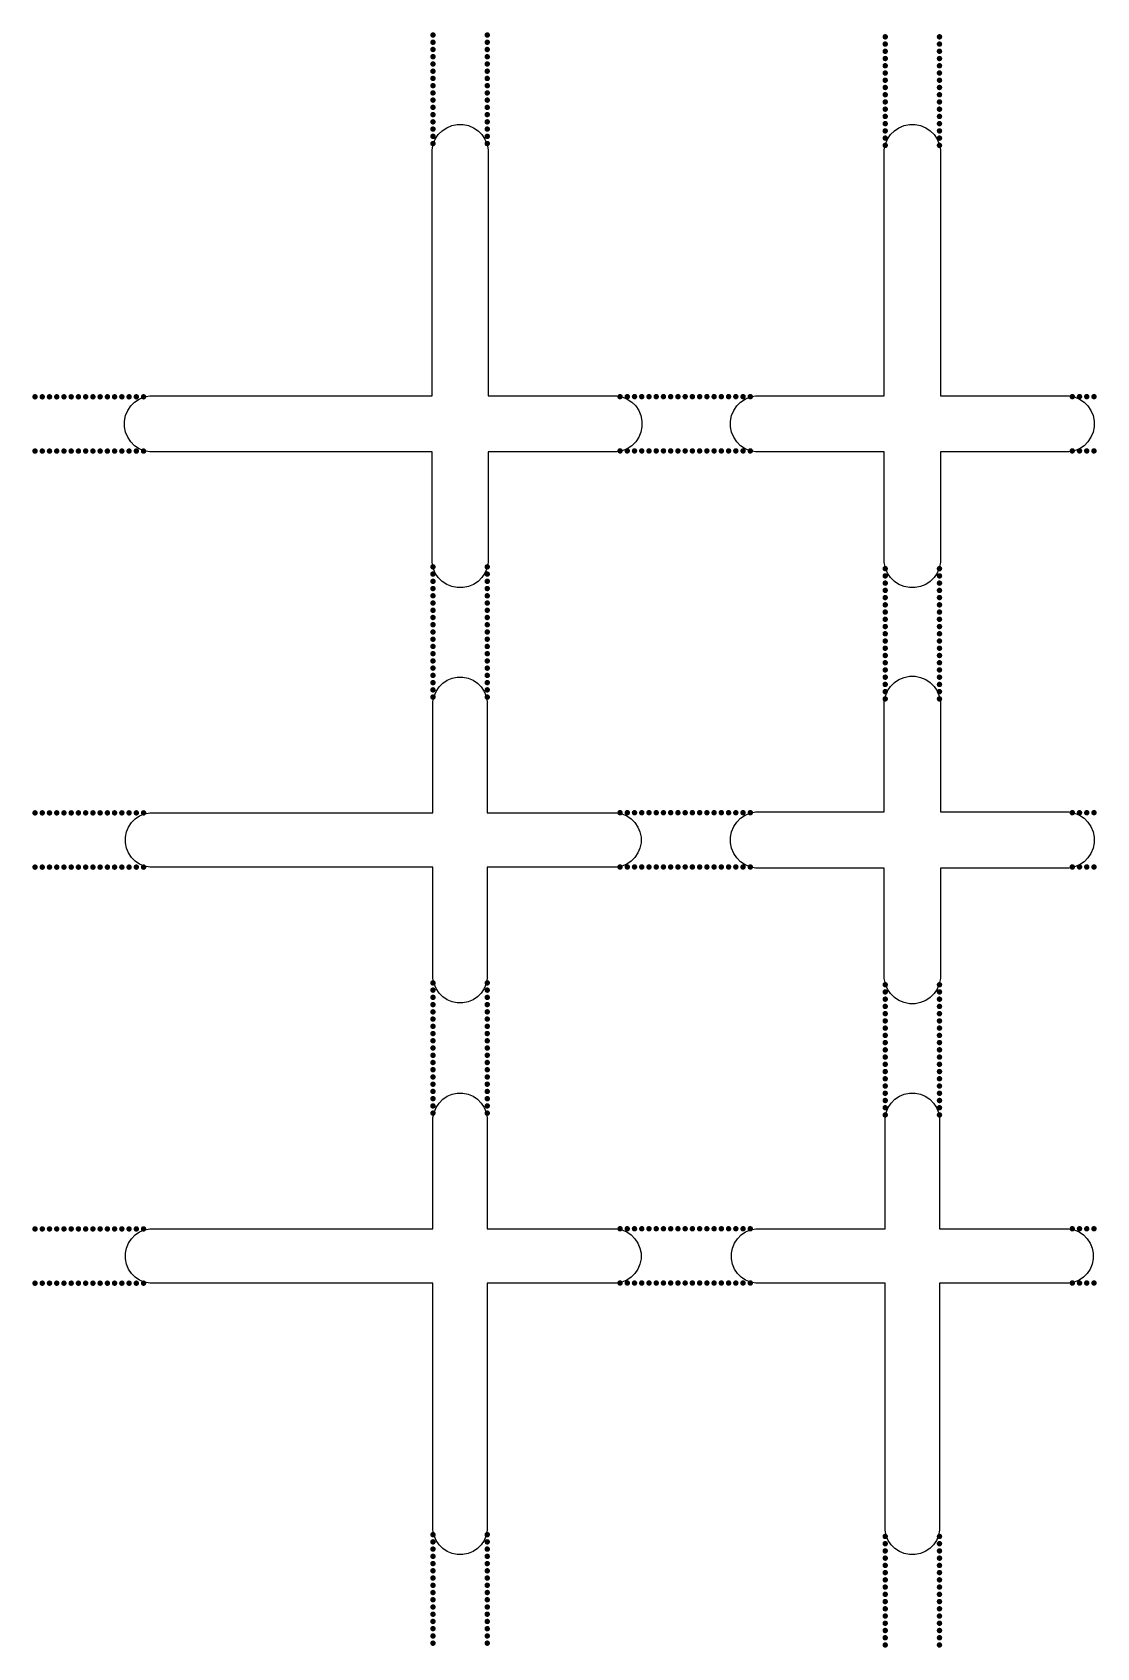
# Model space of a CAD drawing. Header units: millimetres. Extents: x 25.3 to 122.5, y 25.3 to 114.5.
# Drawn here: x 25.3 to 84.1, y 25.3 to 114.5 of the extents above; entities that cross this region are included whole.
import ezdxf

# ---------------------------------------------------------------- set-up
doc = ezdxf.new("R2010")
doc.units = ezdxf.units.MM
doc.layers.add('MultiLayer', color=9, linetype='Continuous')
doc.layers.add('PadHoleLayer', color=156, linetype='Continuous')

msp = doc.modelspace()

# ---------------------------------------------------------------- linework, layer by layer
at = {"layer": 'MultiLayer'}
for p, q in [((47.694, 108.892), (47.908, 109.106)), ((47.908, 109.106), (48.16, 109.275)), ((48.16, 109.275), (48.441, 109.391)), ((48.441, 109.391), (48.738, 109.45)), ((48.738, 109.45), (48.89, 109.45)), ((48.89, 109.45), (48.89, 109.45)), ((48.89, 109.45), (48.91, 109.45)), ((48.91, 109.45), (49.062, 109.45)), ((49.062, 109.45), (49.359, 109.391)), ((49.359, 109.391), (49.64, 109.275)), ((49.64, 109.275), (49.892, 109.106)), ((49.892, 109.106), (50.106, 108.892)), ((72.694, 108.892), (72.908, 109.106)), ((72.908, 109.106), (73.16, 109.275)), ((73.16, 109.275), (73.441, 109.391)), ((73.441, 109.391), (73.738, 109.45)), ((73.738, 109.45), (73.89, 109.45)), ((73.89, 109.45), (73.89, 109.45)), ((73.89, 109.45), (73.91, 109.45)), ((73.91, 109.45), (74.062, 109.45)), ((74.062, 109.45), (74.359, 109.391)), ((74.359, 109.391), (74.64, 109.275)), ((74.64, 109.275), (74.892, 109.106)), ((74.892, 109.106), (75.106, 108.892)), ((47.35, 108.062), (47.409, 108.359)), ((47.35, 107.91), (47.35, 108.062)), ((47.409, 108.359), (47.525, 108.64)), ((47.525, 108.64), (47.694, 108.892)), ((50.106, 108.892), (50.275, 108.64)), ((50.275, 108.64), (50.391, 108.359)), ((50.391, 108.359), (50.45, 108.062)), ((50.45, 108.062), (50.45, 107.91)), ((72.35, 108.062), (72.409, 108.359)), ((72.35, 107.91), (72.35, 108.062)), ((72.409, 108.359), (72.525, 108.64)), ((72.525, 108.64), (72.694, 108.892)), ((75.106, 108.892), (75.275, 108.64)), ((75.275, 108.64), (75.391, 108.359)), ((75.391, 108.359), (75.45, 108.062)), ((75.45, 108.062), (75.45, 107.91)), ((47.35, 94.45), (47.35, 107.91)), ((50.45, 107.91), (50.45, 107.91)), ((50.45, 107.91), (50.45, 94.45)), ((72.35, 94.45), (72.35, 107.91)), ((75.45, 107.91), (75.45, 107.91)), ((75.45, 107.91), (75.45, 94.45)), ((30.525, 93.64), (30.694, 93.892)), ((30.694, 93.892), (30.908, 94.106)), ((30.908, 94.106), (31.16, 94.275)), ((31.16, 94.275), (31.441, 94.391)), ((31.441, 94.391), (31.738, 94.45)), ((31.738, 94.45), (31.89, 94.45)), ((31.89, 94.45), (31.89, 94.45)), ((31.89, 94.45), (47.35, 94.45)), ((50.45, 94.45), (57.41, 94.45)), ((57.41, 94.45), (57.562, 94.45)), ((57.562, 94.45), (57.859, 94.391)), ((57.859, 94.391), (58.14, 94.275)), ((58.14, 94.275), (58.392, 94.106)), ((58.392, 94.106), (58.606, 93.892)), ((58.606, 93.892), (58.775, 93.64)), ((64.025, 93.64), (64.194, 93.892)), ((64.194, 93.892), (64.408, 94.106)), ((64.408, 94.106), (64.66, 94.275)), ((64.66, 94.275), (64.941, 94.391)), ((64.941, 94.391), (65.238, 94.45)), ((65.238, 94.45), (65.39, 94.45)), ((65.39, 94.45), (65.39, 94.45)), ((65.39, 94.45), (72.35, 94.45)), ((75.45, 94.45), (82.41, 94.45)), ((82.41, 94.45), (82.562, 94.45)), ((82.562, 94.45), (82.859, 94.391)), ((82.859, 94.391), (83.14, 94.275)), ((83.14, 94.275), (83.392, 94.106)), ((83.392, 94.106), (83.606, 93.892)), ((83.606, 93.892), (83.775, 93.64)), ((30.35, 93.062), (30.409, 93.359)), ((30.35, 92.91), (30.35, 93.062)), ((30.35, 92.89), (30.35, 92.91)), ((30.35, 92.738), (30.35, 92.89)), ((30.35, 92.89), (30.35, 92.89)), ((30.409, 93.359), (30.525, 93.64)), ((58.775, 93.64), (58.891, 93.359)), ((58.891, 93.359), (58.95, 93.062)), ((58.95, 93.062), (58.95, 92.91)), ((58.95, 92.91), (58.95, 92.91)), ((58.95, 92.91), (58.95, 92.89)), ((58.95, 92.89), (58.95, 92.738)), ((63.85, 93.062), (63.909, 93.359)), ((63.85, 92.91), (63.85, 93.062)), ((63.85, 92.89), (63.85, 92.91)), ((63.85, 92.738), (63.85, 92.89)), ((63.85, 92.89), (63.85, 92.89)), ((63.909, 93.359), (64.025, 93.64)), ((83.775, 93.64), (83.891, 93.359)), ((83.891, 93.359), (83.95, 93.062)), ((83.95, 93.062), (83.95, 92.91)), ((83.95, 92.91), (83.95, 92.91)), ((83.95, 92.91), (83.95, 92.89)), ((83.95, 92.89), (83.95, 92.738)), ((30.409, 92.441), (30.35, 92.738)), ((30.525, 92.16), (30.409, 92.441)), ((30.694, 91.908), (30.525, 92.16)), ((58.775, 92.16), (58.606, 91.908)), ((58.891, 92.441), (58.775, 92.16)), ((58.95, 92.738), (58.891, 92.441)), ((63.909, 92.441), (63.85, 92.738)), ((64.025, 92.16), (63.909, 92.441)), ((64.194, 91.908), (64.025, 92.16)), ((83.775, 92.16), (83.606, 91.908)), ((83.891, 92.441), (83.775, 92.16)), ((83.95, 92.738), (83.891, 92.441)), ((30.908, 91.694), (30.694, 91.908)), ((31.16, 91.525), (30.908, 91.694)), ((31.441, 91.409), (31.16, 91.525)), ((31.738, 91.35), (31.441, 91.409)), ((31.89, 91.35), (31.738, 91.35)), ((47.35, 91.35), (31.89, 91.35)), ((47.35, 85.39), (47.35, 91.35)), ((57.41, 91.35), (50.45, 91.35)), ((50.45, 91.35), (50.45, 85.39)), ((57.562, 91.35), (57.41, 91.35)), ((57.41, 91.35), (57.41, 91.35)), ((57.859, 91.409), (57.562, 91.35)), ((58.14, 91.525), (57.859, 91.409)), ((58.392, 91.694), (58.14, 91.525)), ((58.606, 91.908), (58.392, 91.694)), ((64.408, 91.694), (64.194, 91.908)), ((64.66, 91.525), (64.408, 91.694)), ((64.941, 91.409), (64.66, 91.525)), ((65.238, 91.35), (64.941, 91.409)), ((65.39, 91.35), (65.238, 91.35)), ((72.35, 91.35), (65.39, 91.35)), ((72.35, 85.39), (72.35, 91.35)), ((82.41, 91.35), (75.45, 91.35)), ((75.45, 91.35), (75.45, 85.39)), ((82.562, 91.35), (82.41, 91.35)), ((82.41, 91.35), (82.41, 91.35)), ((82.859, 91.409), (82.562, 91.35)), ((83.14, 91.525), (82.859, 91.409)), ((83.392, 91.694), (83.14, 91.525)), ((83.606, 91.908), (83.392, 91.694)), ((47.35, 85.39), (47.35, 85.39)), ((47.35, 85.238), (47.35, 85.39)), ((47.409, 84.941), (47.35, 85.238)), ((47.525, 84.66), (47.409, 84.941)), ((50.391, 84.941), (50.275, 84.66)), ((50.45, 85.238), (50.391, 84.941)), ((50.45, 85.39), (50.45, 85.238)), ((72.35, 85.39), (72.35, 85.39)), ((72.35, 85.238), (72.35, 85.39)), ((72.409, 84.941), (72.35, 85.238)), ((72.525, 84.66), (72.409, 84.941)), ((75.391, 84.941), (75.275, 84.66)), ((75.45, 85.238), (75.391, 84.941)), ((75.45, 85.39), (75.45, 85.238)), ((47.694, 84.408), (47.525, 84.66)), ((47.908, 84.194), (47.694, 84.408)), ((48.16, 84.025), (47.908, 84.194)), ((48.441, 83.909), (48.16, 84.025)), ((49.64, 84.025), (49.359, 83.909)), ((49.892, 84.194), (49.64, 84.025)), ((50.106, 84.408), (49.892, 84.194)), ((50.275, 84.66), (50.106, 84.408)), ((72.694, 84.408), (72.525, 84.66)), ((72.908, 84.194), (72.694, 84.408)), ((73.16, 84.025), (72.908, 84.194)), ((73.441, 83.909), (73.16, 84.025)), ((74.64, 84.025), (74.359, 83.909)), ((74.892, 84.194), (74.64, 84.025)), ((75.106, 84.408), (74.892, 84.194)), ((75.275, 84.66), (75.106, 84.408)), ((48.738, 83.85), (48.441, 83.909)), ((48.89, 83.85), (48.738, 83.85)), ((48.91, 83.85), (48.89, 83.85)), ((49.062, 83.85), (48.91, 83.85)), ((48.91, 83.85), (48.91, 83.85)), ((49.359, 83.909), (49.062, 83.85)), ((73.738, 83.85), (73.441, 83.909)), ((73.89, 83.85), (73.738, 83.85)), ((73.91, 83.85), (73.89, 83.85)), ((74.062, 83.85), (73.91, 83.85)), ((73.91, 83.85), (73.91, 83.85)), ((74.359, 83.909), (74.062, 83.85)), ((47.94, 78.567), (48.184, 78.73)), ((48.184, 78.73), (48.455, 78.843)), ((48.455, 78.843), (48.743, 78.9)), ((48.743, 78.9), (48.89, 78.9)), ((48.89, 78.9), (48.89, 78.9)), ((48.89, 78.9), (48.91, 78.9)), ((48.91, 78.9), (49.057, 78.9)), ((49.057, 78.9), (49.345, 78.843)), ((49.345, 78.843), (49.616, 78.73)), ((49.616, 78.73), (49.86, 78.567)), ((72.694, 78.392), (72.908, 78.606)), ((72.908, 78.606), (73.16, 78.775)), ((73.16, 78.775), (73.441, 78.891)), ((73.441, 78.891), (73.738, 78.95)), ((73.738, 78.95), (73.89, 78.95)), ((73.89, 78.95), (73.89, 78.95)), ((73.89, 78.95), (73.91, 78.95)), ((73.91, 78.95), (74.062, 78.95)), ((74.062, 78.95), (74.359, 78.891)), ((74.359, 78.891), (74.64, 78.775)), ((74.64, 78.775), (74.892, 78.606)), ((74.892, 78.606), (75.106, 78.392)), ((47.4, 77.557), (47.457, 77.845)), ((47.457, 77.845), (47.57, 78.116)), ((47.57, 78.116), (47.733, 78.36)), ((47.733, 78.36), (47.94, 78.567)), ((49.86, 78.567), (50.067, 78.36)), ((50.067, 78.36), (50.23, 78.116)), ((50.23, 78.116), (50.343, 77.845)), ((50.343, 77.845), (50.4, 77.557)), ((72.35, 77.562), (72.409, 77.859)), ((72.409, 77.859), (72.525, 78.14)), ((72.525, 78.14), (72.694, 78.392)), ((75.106, 78.392), (75.275, 78.14)), ((75.275, 78.14), (75.391, 77.859)), ((75.391, 77.859), (75.45, 77.562)), ((47.4, 77.41), (47.4, 77.557)), ((47.4, 71.4), (47.4, 77.41)), ((50.4, 77.557), (50.4, 77.41)), ((50.4, 77.41), (50.4, 77.41)), ((50.4, 77.41), (50.4, 71.4)), ((72.35, 77.41), (72.35, 77.562)), ((72.35, 71.45), (72.35, 77.41)), ((75.45, 77.562), (75.45, 77.41)), ((75.45, 77.41), (75.45, 77.41)), ((75.45, 77.41), (75.45, 71.45)), ((64.941, 71.391), (65.238, 71.45)), ((65.238, 71.45), (65.39, 71.45)), ((65.39, 71.45), (65.39, 71.45)), ((65.39, 71.45), (72.35, 71.45)), ((75.45, 71.45), (82.41, 71.45)), ((82.41, 71.45), (82.562, 71.45)), ((82.562, 71.45), (82.859, 71.391)), ((30.457, 70.345), (30.57, 70.616)), ((30.57, 70.616), (30.733, 70.86)), ((30.733, 70.86), (30.94, 71.067)), ((30.94, 71.067), (31.184, 71.23)), ((31.184, 71.23), (31.455, 71.343)), ((31.455, 71.343), (31.743, 71.4)), ((31.743, 71.4), (31.89, 71.4)), ((31.89, 71.4), (31.89, 71.4)), ((31.89, 71.4), (47.4, 71.4)), ((50.4, 71.4), (57.41, 71.4)), ((57.41, 71.4), (57.557, 71.4)), ((57.557, 71.4), (57.845, 71.343)), ((57.845, 71.343), (58.116, 71.23)), ((58.116, 71.23), (58.36, 71.067)), ((58.36, 71.067), (58.567, 70.86)), ((58.567, 70.86), (58.73, 70.616)), ((58.73, 70.616), (58.843, 70.345)), ((63.909, 70.359), (64.025, 70.64)), ((64.025, 70.64), (64.194, 70.892)), ((64.194, 70.892), (64.408, 71.106)), ((64.408, 71.106), (64.66, 71.275)), ((64.66, 71.275), (64.941, 71.391)), ((82.859, 71.391), (83.14, 71.275)), ((83.14, 71.275), (83.392, 71.106)), ((83.392, 71.106), (83.606, 70.892)), ((83.606, 70.892), (83.775, 70.64)), ((83.775, 70.64), (83.891, 70.359)), ((30.4, 70.057), (30.457, 70.345)), ((30.4, 69.91), (30.4, 70.057)), ((30.4, 69.89), (30.4, 69.91)), ((30.4, 69.743), (30.4, 69.89)), ((30.4, 69.89), (30.4, 69.89)), ((30.457, 69.455), (30.4, 69.743)), ((58.843, 70.345), (58.9, 70.057)), ((58.9, 69.743), (58.843, 69.455)), ((58.9, 70.057), (58.9, 69.91)), ((58.9, 69.91), (58.9, 69.91)), ((58.9, 69.91), (58.9, 69.89)), ((58.9, 69.89), (58.9, 69.743)), ((63.85, 70.062), (63.909, 70.359)), ((63.85, 69.91), (63.85, 70.062)), ((63.85, 69.89), (63.85, 69.91)), ((63.85, 69.738), (63.85, 69.89)), ((63.85, 69.89), (63.85, 69.89)), ((63.909, 69.441), (63.85, 69.738)), ((83.891, 70.359), (83.95, 70.062)), ((83.95, 69.738), (83.891, 69.441)), ((83.95, 70.062), (83.95, 69.91)), ((83.95, 69.91), (83.95, 69.91)), ((83.95, 69.91), (83.95, 69.89)), ((83.95, 69.89), (83.95, 69.738)), ((30.57, 69.184), (30.457, 69.455)), ((30.733, 68.94), (30.57, 69.184)), ((30.94, 68.733), (30.733, 68.94)), ((58.567, 68.94), (58.36, 68.733)), ((58.73, 69.184), (58.567, 68.94)), ((58.843, 69.455), (58.73, 69.184)), ((64.025, 69.16), (63.909, 69.441)), ((64.194, 68.908), (64.025, 69.16)), ((64.408, 68.694), (64.194, 68.908)), ((83.606, 68.908), (83.392, 68.694)), ((83.775, 69.16), (83.606, 68.908)), ((83.891, 69.441), (83.775, 69.16)), ((31.184, 68.57), (30.94, 68.733)), ((31.455, 68.457), (31.184, 68.57)), ((31.743, 68.4), (31.455, 68.457)), ((31.89, 68.4), (31.743, 68.4)), ((47.4, 68.4), (31.89, 68.4)), ((47.4, 62.39), (47.4, 68.4)), ((57.41, 68.4), (50.4, 68.4)), ((50.4, 68.4), (50.4, 62.39)), ((57.557, 68.4), (57.41, 68.4)), ((57.41, 68.4), (57.41, 68.4)), ((57.845, 68.457), (57.557, 68.4)), ((58.116, 68.57), (57.845, 68.457)), ((58.36, 68.733), (58.116, 68.57)), ((64.66, 68.525), (64.408, 68.694)), ((64.941, 68.409), (64.66, 68.525)), ((65.238, 68.35), (64.941, 68.409)), ((65.39, 68.35), (65.238, 68.35)), ((72.35, 68.35), (65.39, 68.35)), ((72.35, 62.39), (72.35, 68.35)), ((82.41, 68.35), (75.45, 68.35)), ((75.45, 68.35), (75.45, 62.39)), ((82.562, 68.35), (82.41, 68.35)), ((82.41, 68.35), (82.41, 68.35)), ((82.859, 68.409), (82.562, 68.35)), ((83.14, 68.525), (82.859, 68.409)), ((83.392, 68.694), (83.14, 68.525)), ((47.4, 62.243), (47.4, 62.39)), ((47.4, 62.39), (47.4, 62.39)), ((47.457, 61.955), (47.4, 62.243)), ((47.57, 61.684), (47.457, 61.955)), ((47.733, 61.44), (47.57, 61.684)), ((50.23, 61.684), (50.067, 61.44)), ((50.343, 61.955), (50.23, 61.684)), ((50.4, 62.243), (50.343, 61.955)), ((50.4, 62.39), (50.4, 62.243)), ((72.35, 62.238), (72.35, 62.39)), ((72.35, 62.39), (72.35, 62.39)), ((72.409, 61.941), (72.35, 62.238)), ((72.525, 61.66), (72.409, 61.941)), ((72.694, 61.408), (72.525, 61.66)), ((75.275, 61.66), (75.106, 61.408)), ((75.391, 61.941), (75.275, 61.66)), ((75.45, 62.238), (75.391, 61.941)), ((75.45, 62.39), (75.45, 62.238)), ((47.94, 61.233), (47.733, 61.44)), ((48.184, 61.07), (47.94, 61.233)), ((48.455, 60.957), (48.184, 61.07)), ((48.743, 60.9), (48.455, 60.957)), ((48.89, 60.9), (48.743, 60.9)), ((48.91, 60.9), (48.89, 60.9)), ((49.057, 60.9), (48.91, 60.9)), ((49.345, 60.957), (49.057, 60.9)), ((49.616, 61.07), (49.345, 60.957)), ((49.86, 61.233), (49.616, 61.07)), ((50.067, 61.44), (49.86, 61.233)), ((72.908, 61.194), (72.694, 61.408)), ((73.16, 61.025), (72.908, 61.194)), ((73.441, 60.909), (73.16, 61.025)), ((73.738, 60.85), (73.441, 60.909)), ((73.89, 60.85), (73.738, 60.85)), ((73.91, 60.85), (73.89, 60.85)), ((74.062, 60.85), (73.91, 60.85)), ((73.91, 60.85), (73.91, 60.85)), ((74.359, 60.909), (74.062, 60.85)), ((74.64, 61.025), (74.359, 60.909)), ((74.892, 61.194), (74.64, 61.025)), ((75.106, 61.408), (74.892, 61.194)), ((47.733, 55.36), (47.94, 55.567)), ((47.94, 55.567), (48.184, 55.73)), ((48.184, 55.73), (48.455, 55.843)), ((48.455, 55.843), (48.743, 55.9)), ((48.743, 55.9), (48.89, 55.9)), ((48.89, 55.9), (48.89, 55.9)), ((48.89, 55.9), (48.91, 55.9)), ((48.91, 55.9), (49.057, 55.9)), ((49.057, 55.9), (49.345, 55.843)), ((49.345, 55.843), (49.616, 55.73)), ((49.616, 55.73), (49.86, 55.567)), ((49.86, 55.567), (50.067, 55.36)), ((72.733, 55.36), (72.94, 55.567)), ((72.94, 55.567), (73.184, 55.73)), ((73.184, 55.73), (73.455, 55.843)), ((73.455, 55.843), (73.743, 55.9)), ((73.743, 55.9), (73.89, 55.9)), ((73.89, 55.9), (73.89, 55.9)), ((73.89, 55.9), (73.91, 55.9)), ((73.91, 55.9), (74.057, 55.9)), ((74.057, 55.9), (74.345, 55.843)), ((74.345, 55.843), (74.616, 55.73)), ((74.616, 55.73), (74.86, 55.567)), ((74.86, 55.567), (75.067, 55.36)), ((47.4, 54.557), (47.457, 54.845)), ((47.4, 54.41), (47.4, 54.557)), ((47.457, 54.845), (47.57, 55.116)), ((47.57, 55.116), (47.733, 55.36)), ((50.067, 55.36), (50.23, 55.116)), ((50.23, 55.116), (50.343, 54.845)), ((50.343, 54.845), (50.4, 54.557)), ((50.4, 54.557), (50.4, 54.41)), ((72.4, 54.557), (72.457, 54.845)), ((72.4, 54.41), (72.4, 54.557)), ((72.457, 54.845), (72.57, 55.116)), ((72.57, 55.116), (72.733, 55.36)), ((75.067, 55.36), (75.23, 55.116)), ((75.23, 55.116), (75.343, 54.845)), ((75.343, 54.845), (75.4, 54.557)), ((75.4, 54.557), (75.4, 54.41)), ((47.4, 48.4), (47.4, 54.41)), ((50.4, 54.41), (50.4, 54.41)), ((50.4, 54.41), (50.4, 48.4)), ((72.4, 48.4), (72.4, 54.41)), ((75.4, 54.41), (75.4, 54.41)), ((75.4, 54.41), (75.4, 48.4)), ((30.94, 48.067), (31.184, 48.23)), ((31.184, 48.23), (31.455, 48.343)), ((31.455, 48.343), (31.743, 48.4)), ((31.743, 48.4), (31.89, 48.4)), ((31.89, 48.4), (31.89, 48.4)), ((31.89, 48.4), (47.4, 48.4)), ((50.4, 48.4), (57.41, 48.4)), ((57.41, 48.4), (57.557, 48.4)), ((57.557, 48.4), (57.845, 48.343)), ((57.845, 48.343), (58.116, 48.23)), ((58.116, 48.23), (58.36, 48.067)), ((64.44, 48.067), (64.684, 48.23)), ((64.684, 48.23), (64.955, 48.343)), ((64.955, 48.343), (65.243, 48.4)), ((65.243, 48.4), (65.39, 48.4)), ((65.39, 48.4), (65.39, 48.4)), ((65.39, 48.4), (72.4, 48.4)), ((75.4, 48.4), (82.41, 48.4)), ((82.41, 48.4), (82.557, 48.4)), ((82.557, 48.4), (82.845, 48.343)), ((82.845, 48.343), (83.116, 48.23)), ((83.116, 48.23), (83.36, 48.067)), ((30.4, 47.057), (30.457, 47.345)), ((30.457, 47.345), (30.57, 47.616)), ((30.57, 47.616), (30.733, 47.86)), ((30.733, 47.86), (30.94, 48.067)), ((58.36, 48.067), (58.567, 47.86)), ((58.567, 47.86), (58.73, 47.616)), ((58.73, 47.616), (58.843, 47.345)), ((58.843, 47.345), (58.9, 47.057)), ((63.9, 47.057), (63.957, 47.345)), ((63.957, 47.345), (64.07, 47.616)), ((64.07, 47.616), (64.233, 47.86)), ((64.233, 47.86), (64.44, 48.067)), ((83.36, 48.067), (83.567, 47.86)), ((83.567, 47.86), (83.73, 47.616)), ((83.73, 47.616), (83.843, 47.345)), ((83.843, 47.345), (83.9, 47.057)), ((30.4, 46.91), (30.4, 47.057)), ((30.4, 46.89), (30.4, 46.91)), ((30.4, 46.743), (30.4, 46.89)), ((30.4, 46.89), (30.4, 46.89)), ((30.457, 46.455), (30.4, 46.743)), ((30.57, 46.184), (30.457, 46.455)), ((58.843, 46.455), (58.73, 46.184)), ((58.9, 46.743), (58.843, 46.455)), ((58.9, 47.057), (58.9, 46.91)), ((58.9, 46.91), (58.9, 46.91)), ((58.9, 46.91), (58.9, 46.89)), ((58.9, 46.89), (58.9, 46.743)), ((63.9, 46.91), (63.9, 47.057)), ((63.9, 46.89), (63.9, 46.91)), ((63.9, 46.743), (63.9, 46.89)), ((63.9, 46.89), (63.9, 46.89)), ((63.957, 46.455), (63.9, 46.743)), ((64.07, 46.184), (63.957, 46.455)), ((83.843, 46.455), (83.73, 46.184)), ((83.9, 46.743), (83.843, 46.455)), ((83.9, 47.057), (83.9, 46.91)), ((83.9, 46.91), (83.9, 46.91)), ((83.9, 46.91), (83.9, 46.89)), ((83.9, 46.89), (83.9, 46.743)), ((30.733, 45.94), (30.57, 46.184)), ((30.94, 45.733), (30.733, 45.94)), ((31.184, 45.57), (30.94, 45.733)), ((31.455, 45.457), (31.184, 45.57)), ((58.116, 45.57), (57.845, 45.457)), ((58.36, 45.733), (58.116, 45.57)), ((58.567, 45.94), (58.36, 45.733)), ((58.73, 46.184), (58.567, 45.94)), ((64.233, 45.94), (64.07, 46.184)), ((64.44, 45.733), (64.233, 45.94)), ((64.684, 45.57), (64.44, 45.733)), ((64.955, 45.457), (64.684, 45.57)), ((83.116, 45.57), (82.845, 45.457)), ((83.36, 45.733), (83.116, 45.57)), ((83.567, 45.94), (83.36, 45.733)), ((83.73, 46.184), (83.567, 45.94)), ((31.743, 45.4), (31.455, 45.457)), ((31.89, 45.4), (31.743, 45.4)), ((47.4, 45.4), (31.89, 45.4)), ((47.4, 31.89), (47.4, 45.4)), ((57.41, 45.4), (50.4, 45.4)), ((50.4, 45.4), (50.4, 31.89)), ((57.557, 45.4), (57.41, 45.4)), ((57.41, 45.4), (57.41, 45.4)), ((57.845, 45.457), (57.557, 45.4)), ((65.243, 45.4), (64.955, 45.457)), ((65.39, 45.4), (65.243, 45.4)), ((72.4, 45.4), (65.39, 45.4)), ((72.4, 31.89), (72.4, 45.4)), ((82.41, 45.4), (75.4, 45.4)), ((75.4, 45.4), (75.4, 31.89)), ((82.557, 45.4), (82.41, 45.4)), ((82.41, 45.4), (82.41, 45.4)), ((82.845, 45.457), (82.557, 45.4)), ((47.4, 31.89), (47.4, 31.89)), ((47.4, 31.743), (47.4, 31.89)), ((47.457, 31.455), (47.4, 31.743)), ((47.57, 31.184), (47.457, 31.455)), ((50.343, 31.455), (50.23, 31.184)), ((50.4, 31.743), (50.343, 31.455)), ((50.4, 31.89), (50.4, 31.743)), ((72.4, 31.89), (72.4, 31.89)), ((72.4, 31.743), (72.4, 31.89)), ((72.457, 31.455), (72.4, 31.743)), ((72.57, 31.184), (72.457, 31.455)), ((75.343, 31.455), (75.23, 31.184)), ((75.4, 31.743), (75.343, 31.455)), ((75.4, 31.89), (75.4, 31.743)), ((47.733, 30.94), (47.57, 31.184)), ((47.94, 30.733), (47.733, 30.94)), ((48.184, 30.57), (47.94, 30.733)), ((48.455, 30.457), (48.184, 30.57)), ((48.743, 30.4), (48.455, 30.457)), ((48.89, 30.4), (48.743, 30.4)), ((48.91, 30.4), (48.89, 30.4)), ((49.057, 30.4), (48.91, 30.4)), ((48.91, 30.4), (48.91, 30.4)), ((49.345, 30.457), (49.057, 30.4)), ((49.616, 30.57), (49.345, 30.457)), ((49.86, 30.733), (49.616, 30.57)), ((50.067, 30.94), (49.86, 30.733)), ((50.23, 31.184), (50.067, 30.94)), ((72.733, 30.94), (72.57, 31.184)), ((72.94, 30.733), (72.733, 30.94)), ((73.184, 30.57), (72.94, 30.733)), ((73.455, 30.457), (73.184, 30.57)), ((73.743, 30.4), (73.455, 30.457)), ((73.89, 30.4), (73.743, 30.4)), ((73.91, 30.4), (73.89, 30.4)), ((74.057, 30.4), (73.91, 30.4)), ((73.91, 30.4), (73.91, 30.4)), ((74.345, 30.457), (74.057, 30.4)), ((74.616, 30.57), (74.345, 30.457)), ((74.86, 30.733), (74.616, 30.57)), ((75.067, 30.94), (74.86, 30.733)), ((75.23, 31.184), (75.067, 30.94))]:
    msp.add_line(p, q, dxfattribs=at)
at = {"layer": 'PadHoleLayer', "const_width": 0.15}
for points in [[(47.325, 114.4, 1), (47.475, 114.4, 1)], [(50.325, 114.4, 1), (50.475, 114.4, 1)], [(72.325, 114.3, 1), (72.475, 114.3, 1)], [(75.325, 114.3, 1), (75.475, 114.3, 1)], [(47.325, 114, 1), (47.475, 114, 1)], [(47.325, 113.6, 1), (47.475, 113.6, 1)], [(50.325, 114, 1), (50.475, 114, 1)], [(50.325, 113.6, 1), (50.475, 113.6, 1)], [(72.325, 113.9, 1), (72.475, 113.9, 1)], [(72.325, 113.5, 1), (72.475, 113.5, 1)], [(75.325, 113.9, 1), (75.475, 113.9, 1)], [(75.325, 113.5, 1), (75.475, 113.5, 1)], [(47.325, 113.2, 1), (47.475, 113.2, 1)], [(47.325, 112.8, 1), (47.475, 112.8, 1)], [(47.325, 112.4, 1), (47.475, 112.4, 1)], [(50.325, 113.2, 1), (50.475, 113.2, 1)], [(50.325, 112.8, 1), (50.475, 112.8, 1)], [(50.325, 112.4, 1), (50.475, 112.4, 1)], [(72.325, 113.1, 1), (72.475, 113.1, 1)], [(72.325, 112.7, 1), (72.475, 112.7, 1)], [(75.325, 113.1, 1), (75.475, 113.1, 1)], [(75.325, 112.7, 1), (75.475, 112.7, 1)], [(47.325, 112, 1), (47.475, 112, 1)], [(47.325, 111.6, 1), (47.475, 111.6, 1)], [(50.325, 112, 1), (50.475, 112, 1)], [(50.325, 111.6, 1), (50.475, 111.6, 1)], [(72.325, 112.3, 1), (72.475, 112.3, 1)], [(72.325, 111.9, 1), (72.475, 111.9, 1)], [(72.325, 111.5, 1), (72.475, 111.5, 1)], [(75.325, 112.3, 1), (75.475, 112.3, 1)], [(75.325, 111.9, 1), (75.475, 111.9, 1)], [(75.325, 111.5, 1), (75.475, 111.5, 1)], [(47.325, 111.2, 1), (47.475, 111.2, 1)], [(47.325, 110.8, 1), (47.475, 110.8, 1)], [(50.325, 111.2, 1), (50.475, 111.2, 1)], [(50.325, 110.8, 1), (50.475, 110.8, 1)], [(72.325, 111.1, 1), (72.475, 111.1, 1)], [(72.325, 110.7, 1), (72.475, 110.7, 1)], [(75.325, 111.1, 1), (75.475, 111.1, 1)], [(75.325, 110.7, 1), (75.475, 110.7, 1)], [(47.325, 110.4, 1), (47.475, 110.4, 1)], [(47.325, 110, 1), (47.475, 110, 1)], [(50.325, 110.4, 1), (50.475, 110.4, 1)], [(50.325, 110, 1), (50.475, 110, 1)], [(72.325, 110.3, 1), (72.475, 110.3, 1)], [(72.325, 109.9, 1), (72.475, 109.9, 1)], [(75.325, 110.3, 1), (75.475, 110.3, 1)], [(75.325, 109.9, 1), (75.475, 109.9, 1)], [(47.325, 109.6, 1), (47.475, 109.6, 1)], [(47.325, 109.2, 1), (47.475, 109.2, 1)], [(47.325, 108.8, 1), (47.475, 108.8, 1)], [(50.325, 109.6, 1), (50.475, 109.6, 1)], [(50.325, 109.2, 1), (50.475, 109.2, 1)], [(50.325, 108.8, 1), (50.475, 108.8, 1)], [(72.325, 109.5, 1), (72.475, 109.5, 1)], [(72.325, 109.1, 1), (72.475, 109.1, 1)], [(75.325, 109.5, 1), (75.475, 109.5, 1)], [(75.325, 109.1, 1), (75.475, 109.1, 1)], [(47.325, 108.4, 1), (47.475, 108.4, 1)], [(50.325, 108.4, 1), (50.475, 108.4, 1)], [(72.325, 108.7, 1), (72.475, 108.7, 1)], [(72.325, 108.3, 1), (72.475, 108.3, 1)], [(75.325, 108.7, 1), (75.475, 108.7, 1)], [(75.325, 108.3, 1), (75.475, 108.3, 1)], [(25.325, 94.4, 1), (25.475, 94.4, 1)], [(25.725, 94.4, 1), (25.875, 94.4, 1)], [(26.125, 94.4, 1), (26.275, 94.4, 1)], [(26.525, 94.4, 1), (26.675, 94.4, 1)], [(26.925, 94.4, 1), (27.075, 94.4, 1)], [(27.325, 94.4, 1), (27.475, 94.4, 1)], [(27.725, 94.4, 1), (27.875, 94.4, 1)], [(28.125, 94.4, 1), (28.275, 94.4, 1)], [(28.525, 94.4, 1), (28.675, 94.4, 1)], [(28.925, 94.4, 1), (29.075, 94.4, 1)], [(29.325, 94.4, 1), (29.475, 94.4, 1)], [(29.725, 94.4, 1), (29.875, 94.4, 1)], [(30.125, 94.4, 1), (30.275, 94.4, 1)], [(30.525, 94.4, 1), (30.675, 94.4, 1)], [(30.925, 94.4, 1), (31.075, 94.4, 1)], [(31.325, 94.4, 1), (31.475, 94.4, 1)], [(57.666, 94.409, 1), (57.816, 94.409, 1)], [(58.066, 94.409, 1), (58.216, 94.409, 1)], [(58.466, 94.409, 1), (58.616, 94.409, 1)], [(58.866, 94.409, 1), (59.016, 94.409, 1)], [(59.266, 94.409, 1), (59.416, 94.409, 1)], [(59.666, 94.409, 1), (59.816, 94.409, 1)], [(60.066, 94.409, 1), (60.216, 94.409, 1)], [(60.466, 94.409, 1), (60.616, 94.409, 1)], [(60.866, 94.409, 1), (61.016, 94.409, 1)], [(61.266, 94.409, 1), (61.416, 94.409, 1)], [(61.666, 94.409, 1), (61.816, 94.409, 1)], [(62.066, 94.409, 1), (62.216, 94.409, 1)], [(62.466, 94.409, 1), (62.616, 94.409, 1)], [(62.866, 94.409, 1), (63.016, 94.409, 1)], [(63.266, 94.409, 1), (63.416, 94.409, 1)], [(63.666, 94.409, 1), (63.816, 94.409, 1)], [(64.066, 94.409, 1), (64.216, 94.409, 1)], [(64.466, 94.409, 1), (64.616, 94.409, 1)], [(64.866, 94.409, 1), (65.016, 94.409, 1)], [(82.666, 94.409, 1), (82.816, 94.409, 1)], [(83.066, 94.409, 1), (83.216, 94.409, 1)], [(83.466, 94.409, 1), (83.616, 94.409, 1)], [(83.866, 94.409, 1), (84.016, 94.409, 1)], [(25.325, 91.4, 1), (25.475, 91.4, 1)], [(25.725, 91.4, 1), (25.875, 91.4, 1)], [(26.125, 91.4, 1), (26.275, 91.4, 1)], [(26.525, 91.4, 1), (26.675, 91.4, 1)], [(26.925, 91.4, 1), (27.075, 91.4, 1)], [(27.325, 91.4, 1), (27.475, 91.4, 1)], [(27.725, 91.4, 1), (27.875, 91.4, 1)], [(28.125, 91.4, 1), (28.275, 91.4, 1)], [(28.525, 91.4, 1), (28.675, 91.4, 1)], [(28.925, 91.4, 1), (29.075, 91.4, 1)], [(29.325, 91.4, 1), (29.475, 91.4, 1)], [(29.725, 91.4, 1), (29.875, 91.4, 1)], [(30.125, 91.4, 1), (30.275, 91.4, 1)], [(30.525, 91.4, 1), (30.675, 91.4, 1)], [(30.925, 91.4, 1), (31.075, 91.4, 1)], [(31.325, 91.4, 1), (31.475, 91.4, 1)], [(57.666, 91.409, 1), (57.816, 91.409, 1)], [(58.066, 91.409, 1), (58.216, 91.409, 1)], [(58.466, 91.409, 1), (58.616, 91.409, 1)], [(58.866, 91.409, 1), (59.016, 91.409, 1)], [(59.266, 91.409, 1), (59.416, 91.409, 1)], [(59.666, 91.409, 1), (59.816, 91.409, 1)], [(60.066, 91.409, 1), (60.216, 91.409, 1)], [(60.466, 91.409, 1), (60.616, 91.409, 1)], [(60.866, 91.409, 1), (61.016, 91.409, 1)], [(61.266, 91.409, 1), (61.416, 91.409, 1)], [(61.666, 91.409, 1), (61.816, 91.409, 1)], [(62.066, 91.409, 1), (62.216, 91.409, 1)], [(62.466, 91.409, 1), (62.616, 91.409, 1)], [(62.866, 91.409, 1), (63.016, 91.409, 1)], [(63.266, 91.409, 1), (63.416, 91.409, 1)], [(63.666, 91.409, 1), (63.816, 91.409, 1)], [(64.066, 91.409, 1), (64.216, 91.409, 1)], [(64.466, 91.409, 1), (64.616, 91.409, 1)], [(64.866, 91.409, 1), (65.016, 91.409, 1)], [(82.666, 91.409, 1), (82.816, 91.409, 1)], [(83.066, 91.409, 1), (83.216, 91.409, 1)], [(83.466, 91.409, 1), (83.616, 91.409, 1)], [(83.866, 91.409, 1), (84.016, 91.409, 1)], [(47.325, 85, 1), (47.475, 85, 1)], [(50.325, 85, 1), (50.475, 85, 1)], [(72.325, 84.9, 1), (72.475, 84.9, 1)], [(75.325, 84.9, 1), (75.475, 84.9, 1)], [(47.325, 84.6, 1), (47.475, 84.6, 1)], [(47.325, 84.2, 1), (47.475, 84.2, 1)], [(47.325, 83.8, 1), (47.475, 83.8, 1)], [(50.325, 84.6, 1), (50.475, 84.6, 1)], [(50.325, 84.2, 1), (50.475, 84.2, 1)], [(50.325, 83.8, 1), (50.475, 83.8, 1)], [(72.325, 84.5, 1), (72.475, 84.5, 1)], [(72.325, 84.1, 1), (72.475, 84.1, 1)], [(75.325, 84.5, 1), (75.475, 84.5, 1)], [(75.325, 84.1, 1), (75.475, 84.1, 1)], [(47.325, 83.4, 1), (47.475, 83.4, 1)], [(47.325, 83, 1), (47.475, 83, 1)], [(50.325, 83.4, 1), (50.475, 83.4, 1)], [(50.325, 83, 1), (50.475, 83, 1)], [(72.325, 83.7, 1), (72.475, 83.7, 1)], [(72.325, 83.3, 1), (72.475, 83.3, 1)], [(72.325, 82.9, 1), (72.475, 82.9, 1)], [(75.325, 83.7, 1), (75.475, 83.7, 1)], [(75.325, 83.3, 1), (75.475, 83.3, 1)], [(75.325, 82.9, 1), (75.475, 82.9, 1)], [(47.325, 82.6, 1), (47.475, 82.6, 1)], [(47.325, 82.2, 1), (47.475, 82.2, 1)], [(50.325, 82.6, 1), (50.475, 82.6, 1)], [(50.325, 82.2, 1), (50.475, 82.2, 1)], [(72.325, 82.5, 1), (72.475, 82.5, 1)], [(72.325, 82.1, 1), (72.475, 82.1, 1)], [(75.325, 82.5, 1), (75.475, 82.5, 1)], [(75.325, 82.1, 1), (75.475, 82.1, 1)], [(47.325, 81.8, 1), (47.475, 81.8, 1)], [(47.325, 81.4, 1), (47.475, 81.4, 1)], [(50.325, 81.8, 1), (50.475, 81.8, 1)], [(50.325, 81.4, 1), (50.475, 81.4, 1)], [(72.325, 81.7, 1), (72.475, 81.7, 1)], [(72.325, 81.3, 1), (72.475, 81.3, 1)], [(75.325, 81.7, 1), (75.475, 81.7, 1)], [(75.325, 81.3, 1), (75.475, 81.3, 1)], [(47.325, 81, 1), (47.475, 81, 1)], [(47.325, 80.6, 1), (47.475, 80.6, 1)], [(50.325, 81, 1), (50.475, 81, 1)], [(50.325, 80.6, 1), (50.475, 80.6, 1)], [(72.325, 80.9, 1), (72.475, 80.9, 1)], [(72.325, 80.5, 1), (72.475, 80.5, 1)], [(75.325, 80.9, 1), (75.475, 80.9, 1)], [(75.325, 80.5, 1), (75.475, 80.5, 1)], [(47.325, 80.2, 1), (47.475, 80.2, 1)], [(47.325, 79.8, 1), (47.475, 79.8, 1)], [(47.325, 79.4, 1), (47.475, 79.4, 1)], [(50.325, 80.2, 1), (50.475, 80.2, 1)], [(50.325, 79.8, 1), (50.475, 79.8, 1)], [(50.325, 79.4, 1), (50.475, 79.4, 1)], [(72.325, 80.1, 1), (72.475, 80.1, 1)], [(72.325, 79.7, 1), (72.475, 79.7, 1)], [(75.325, 80.1, 1), (75.475, 80.1, 1)], [(75.325, 79.7, 1), (75.475, 79.7, 1)], [(47.325, 79, 1), (47.475, 79, 1)], [(47.325, 78.6, 1), (47.475, 78.6, 1)], [(50.325, 79, 1), (50.475, 79, 1)], [(50.325, 78.6, 1), (50.475, 78.6, 1)], [(72.325, 79.3, 1), (72.475, 79.3, 1)], [(72.325, 78.9, 1), (72.475, 78.9, 1)], [(72.325, 78.5, 1), (72.475, 78.5, 1)], [(75.325, 79.3, 1), (75.475, 79.3, 1)], [(75.325, 78.9, 1), (75.475, 78.9, 1)], [(75.325, 78.5, 1), (75.475, 78.5, 1)], [(47.325, 78.2, 1), (47.475, 78.2, 1)], [(47.325, 77.8, 1), (47.475, 77.8, 1)], [(50.325, 78.2, 1), (50.475, 78.2, 1)], [(50.325, 77.8, 1), (50.475, 77.8, 1)], [(72.325, 78.1, 1), (72.475, 78.1, 1)], [(72.325, 77.7, 1), (72.475, 77.7, 1)], [(75.325, 78.1, 1), (75.475, 78.1, 1)], [(75.325, 77.7, 1), (75.475, 77.7, 1)], [(25.325, 71.4, 1), (25.475, 71.4, 1)], [(25.725, 71.4, 1), (25.875, 71.4, 1)], [(26.125, 71.4, 1), (26.275, 71.4, 1)], [(26.525, 71.4, 1), (26.675, 71.4, 1)], [(26.925, 71.4, 1), (27.075, 71.4, 1)], [(27.325, 71.4, 1), (27.475, 71.4, 1)], [(27.725, 71.4, 1), (27.875, 71.4, 1)], [(28.125, 71.4, 1), (28.275, 71.4, 1)], [(28.525, 71.4, 1), (28.675, 71.4, 1)], [(28.925, 71.4, 1), (29.075, 71.4, 1)], [(29.325, 71.4, 1), (29.475, 71.4, 1)], [(29.725, 71.4, 1), (29.875, 71.4, 1)], [(30.125, 71.4, 1), (30.275, 71.4, 1)], [(30.525, 71.4, 1), (30.675, 71.4, 1)], [(30.925, 71.4, 1), (31.075, 71.4, 1)], [(31.325, 71.4, 1), (31.475, 71.4, 1)], [(57.666, 71.409, 1), (57.816, 71.409, 1)], [(58.066, 71.409, 1), (58.216, 71.409, 1)], [(58.466, 71.409, 1), (58.616, 71.409, 1)], [(58.866, 71.409, 1), (59.016, 71.409, 1)], [(59.266, 71.409, 1), (59.416, 71.409, 1)], [(59.666, 71.409, 1), (59.816, 71.409, 1)], [(60.066, 71.409, 1), (60.216, 71.409, 1)], [(60.466, 71.409, 1), (60.616, 71.409, 1)], [(60.866, 71.409, 1), (61.016, 71.409, 1)], [(61.266, 71.409, 1), (61.416, 71.409, 1)], [(61.666, 71.409, 1), (61.816, 71.409, 1)], [(62.066, 71.409, 1), (62.216, 71.409, 1)], [(62.466, 71.409, 1), (62.616, 71.409, 1)], [(62.866, 71.409, 1), (63.016, 71.409, 1)], [(63.266, 71.409, 1), (63.416, 71.409, 1)], [(63.666, 71.409, 1), (63.816, 71.409, 1)], [(64.066, 71.409, 1), (64.216, 71.409, 1)], [(64.466, 71.409, 1), (64.616, 71.409, 1)], [(64.866, 71.409, 1), (65.016, 71.409, 1)], [(82.666, 71.409, 1), (82.816, 71.409, 1)], [(83.066, 71.409, 1), (83.216, 71.409, 1)], [(83.466, 71.409, 1), (83.616, 71.409, 1)], [(83.866, 71.409, 1), (84.016, 71.409, 1)], [(25.325, 68.4, 1), (25.475, 68.4, 1)], [(25.725, 68.4, 1), (25.875, 68.4, 1)], [(26.125, 68.4, 1), (26.275, 68.4, 1)], [(26.525, 68.4, 1), (26.675, 68.4, 1)], [(26.925, 68.4, 1), (27.075, 68.4, 1)], [(27.325, 68.4, 1), (27.475, 68.4, 1)], [(27.725, 68.4, 1), (27.875, 68.4, 1)], [(28.125, 68.4, 1), (28.275, 68.4, 1)], [(28.525, 68.4, 1), (28.675, 68.4, 1)], [(28.925, 68.4, 1), (29.075, 68.4, 1)], [(29.325, 68.4, 1), (29.475, 68.4, 1)], [(29.725, 68.4, 1), (29.875, 68.4, 1)], [(30.125, 68.4, 1), (30.275, 68.4, 1)], [(30.525, 68.4, 1), (30.675, 68.4, 1)], [(30.925, 68.4, 1), (31.075, 68.4, 1)], [(31.325, 68.4, 1), (31.475, 68.4, 1)], [(57.666, 68.409, 1), (57.816, 68.409, 1)], [(58.066, 68.409, 1), (58.216, 68.409, 1)], [(58.466, 68.409, 1), (58.616, 68.409, 1)], [(58.866, 68.409, 1), (59.016, 68.409, 1)], [(59.266, 68.409, 1), (59.416, 68.409, 1)], [(59.666, 68.409, 1), (59.816, 68.409, 1)], [(60.066, 68.409, 1), (60.216, 68.409, 1)], [(60.466, 68.409, 1), (60.616, 68.409, 1)], [(60.866, 68.409, 1), (61.016, 68.409, 1)], [(61.266, 68.409, 1), (61.416, 68.409, 1)], [(61.666, 68.409, 1), (61.816, 68.409, 1)], [(62.066, 68.409, 1), (62.216, 68.409, 1)], [(62.466, 68.409, 1), (62.616, 68.409, 1)], [(62.866, 68.409, 1), (63.016, 68.409, 1)], [(63.266, 68.409, 1), (63.416, 68.409, 1)], [(63.666, 68.409, 1), (63.816, 68.409, 1)], [(64.066, 68.409, 1), (64.216, 68.409, 1)], [(64.466, 68.409, 1), (64.616, 68.409, 1)], [(64.866, 68.409, 1), (65.016, 68.409, 1)], [(82.666, 68.409, 1), (82.816, 68.409, 1)], [(83.066, 68.409, 1), (83.216, 68.409, 1)], [(83.466, 68.409, 1), (83.616, 68.409, 1)], [(83.866, 68.409, 1), (84.016, 68.409, 1)], [(47.325, 62, 1), (47.475, 62, 1)], [(47.325, 61.6, 1), (47.475, 61.6, 1)], [(50.325, 62, 1), (50.475, 62, 1)], [(50.325, 61.6, 1), (50.475, 61.6, 1)], [(72.325, 61.9, 1), (72.475, 61.9, 1)], [(72.325, 61.5, 1), (72.475, 61.5, 1)], [(75.325, 61.9, 1), (75.475, 61.9, 1)], [(75.325, 61.5, 1), (75.475, 61.5, 1)], [(47.325, 61.2, 1), (47.475, 61.2, 1)], [(47.325, 60.8, 1), (47.475, 60.8, 1)], [(50.325, 61.2, 1), (50.475, 61.2, 1)], [(50.325, 60.8, 1), (50.475, 60.8, 1)], [(72.325, 61.1, 1), (72.475, 61.1, 1)], [(72.325, 60.7, 1), (72.475, 60.7, 1)], [(75.325, 61.1, 1), (75.475, 61.1, 1)], [(75.325, 60.7, 1), (75.475, 60.7, 1)], [(47.325, 60.4, 1), (47.475, 60.4, 1)], [(47.325, 60, 1), (47.475, 60, 1)], [(50.325, 60.4, 1), (50.475, 60.4, 1)], [(50.325, 60, 1), (50.475, 60, 1)], [(72.325, 60.3, 1), (72.475, 60.3, 1)], [(72.325, 59.9, 1), (72.475, 59.9, 1)], [(75.325, 60.3, 1), (75.475, 60.3, 1)], [(75.325, 59.9, 1), (75.475, 59.9, 1)], [(47.325, 59.6, 1), (47.475, 59.6, 1)], [(47.325, 59.2, 1), (47.475, 59.2, 1)], [(47.325, 58.8, 1), (47.475, 58.8, 1)], [(50.325, 59.6, 1), (50.475, 59.6, 1)], [(50.325, 59.2, 1), (50.475, 59.2, 1)], [(50.325, 58.8, 1), (50.475, 58.8, 1)], [(72.325, 59.5, 1), (72.475, 59.5, 1)], [(72.325, 59.1, 1), (72.475, 59.1, 1)], [(75.325, 59.5, 1), (75.475, 59.5, 1)], [(75.325, 59.1, 1), (75.475, 59.1, 1)], [(47.325, 58.4, 1), (47.475, 58.4, 1)], [(47.325, 58, 1), (47.475, 58, 1)], [(50.325, 58.4, 1), (50.475, 58.4, 1)], [(50.325, 58, 1), (50.475, 58, 1)], [(72.325, 58.7, 1), (72.475, 58.7, 1)], [(72.325, 58.3, 1), (72.475, 58.3, 1)], [(72.325, 57.9, 1), (72.475, 57.9, 1)], [(75.325, 58.7, 1), (75.475, 58.7, 1)], [(75.325, 58.3, 1), (75.475, 58.3, 1)], [(75.325, 57.9, 1), (75.475, 57.9, 1)], [(47.325, 57.6, 1), (47.475, 57.6, 1)], [(47.325, 57.2, 1), (47.475, 57.2, 1)], [(50.325, 57.6, 1), (50.475, 57.6, 1)], [(50.325, 57.2, 1), (50.475, 57.2, 1)], [(72.325, 57.5, 1), (72.475, 57.5, 1)], [(72.325, 57.1, 1), (72.475, 57.1, 1)], [(75.325, 57.5, 1), (75.475, 57.5, 1)], [(75.325, 57.1, 1), (75.475, 57.1, 1)], [(47.325, 56.8, 1), (47.475, 56.8, 1)], [(47.325, 56.4, 1), (47.475, 56.4, 1)], [(50.325, 56.8, 1), (50.475, 56.8, 1)], [(50.325, 56.4, 1), (50.475, 56.4, 1)], [(72.325, 56.7, 1), (72.475, 56.7, 1)], [(72.325, 56.3, 1), (72.475, 56.3, 1)], [(75.325, 56.7, 1), (75.475, 56.7, 1)], [(75.325, 56.3, 1), (75.475, 56.3, 1)], [(47.325, 56, 1), (47.475, 56, 1)], [(47.325, 55.6, 1), (47.475, 55.6, 1)], [(50.325, 56, 1), (50.475, 56, 1)], [(50.325, 55.6, 1), (50.475, 55.6, 1)], [(72.325, 55.9, 1), (72.475, 55.9, 1)], [(72.325, 55.5, 1), (72.475, 55.5, 1)], [(75.325, 55.9, 1), (75.475, 55.9, 1)], [(75.325, 55.5, 1), (75.475, 55.5, 1)], [(47.325, 55.2, 1), (47.475, 55.2, 1)], [(47.325, 54.8, 1), (47.475, 54.8, 1)], [(50.325, 55.2, 1), (50.475, 55.2, 1)], [(50.325, 54.8, 1), (50.475, 54.8, 1)], [(72.325, 55.1, 1), (72.475, 55.1, 1)], [(72.325, 54.7, 1), (72.475, 54.7, 1)], [(75.325, 55.1, 1), (75.475, 55.1, 1)], [(75.325, 54.7, 1), (75.475, 54.7, 1)], [(25.325, 48.4, 1), (25.475, 48.4, 1)], [(25.725, 48.4, 1), (25.875, 48.4, 1)], [(26.125, 48.4, 1), (26.275, 48.4, 1)], [(26.525, 48.4, 1), (26.675, 48.4, 1)], [(26.925, 48.4, 1), (27.075, 48.4, 1)], [(27.325, 48.4, 1), (27.475, 48.4, 1)], [(27.725, 48.4, 1), (27.875, 48.4, 1)], [(28.125, 48.4, 1), (28.275, 48.4, 1)], [(28.525, 48.4, 1), (28.675, 48.4, 1)], [(28.925, 48.4, 1), (29.075, 48.4, 1)], [(29.325, 48.4, 1), (29.475, 48.4, 1)], [(29.725, 48.4, 1), (29.875, 48.4, 1)], [(30.125, 48.4, 1), (30.275, 48.4, 1)], [(30.525, 48.4, 1), (30.675, 48.4, 1)], [(30.925, 48.4, 1), (31.075, 48.4, 1)], [(31.325, 48.4, 1), (31.475, 48.4, 1)], [(57.666, 48.409, 1), (57.816, 48.409, 1)], [(58.066, 48.409, 1), (58.216, 48.409, 1)], [(58.466, 48.409, 1), (58.616, 48.409, 1)], [(58.866, 48.409, 1), (59.016, 48.409, 1)], [(59.266, 48.409, 1), (59.416, 48.409, 1)], [(59.666, 48.409, 1), (59.816, 48.409, 1)], [(60.066, 48.409, 1), (60.216, 48.409, 1)], [(60.466, 48.409, 1), (60.616, 48.409, 1)], [(60.866, 48.409, 1), (61.016, 48.409, 1)], [(61.266, 48.409, 1), (61.416, 48.409, 1)], [(61.666, 48.409, 1), (61.816, 48.409, 1)], [(62.066, 48.409, 1), (62.216, 48.409, 1)], [(62.466, 48.409, 1), (62.616, 48.409, 1)], [(62.866, 48.409, 1), (63.016, 48.409, 1)], [(63.266, 48.409, 1), (63.416, 48.409, 1)], [(63.666, 48.409, 1), (63.816, 48.409, 1)], [(64.066, 48.409, 1), (64.216, 48.409, 1)], [(64.466, 48.409, 1), (64.616, 48.409, 1)], [(64.866, 48.409, 1), (65.016, 48.409, 1)], [(82.666, 48.409, 1), (82.816, 48.409, 1)], [(83.066, 48.409, 1), (83.216, 48.409, 1)], [(83.466, 48.409, 1), (83.616, 48.409, 1)], [(83.866, 48.409, 1), (84.016, 48.409, 1)], [(25.325, 45.4, 1), (25.475, 45.4, 1)], [(25.725, 45.4, 1), (25.875, 45.4, 1)], [(26.125, 45.4, 1), (26.275, 45.4, 1)], [(26.525, 45.4, 1), (26.675, 45.4, 1)], [(26.925, 45.4, 1), (27.075, 45.4, 1)], [(27.325, 45.4, 1), (27.475, 45.4, 1)], [(27.725, 45.4, 1), (27.875, 45.4, 1)], [(28.125, 45.4, 1), (28.275, 45.4, 1)], [(28.525, 45.4, 1), (28.675, 45.4, 1)], [(28.925, 45.4, 1), (29.075, 45.4, 1)], [(29.325, 45.4, 1), (29.475, 45.4, 1)], [(29.725, 45.4, 1), (29.875, 45.4, 1)], [(30.125, 45.4, 1), (30.275, 45.4, 1)], [(30.525, 45.4, 1), (30.675, 45.4, 1)], [(30.925, 45.4, 1), (31.075, 45.4, 1)], [(31.325, 45.4, 1), (31.475, 45.4, 1)], [(57.666, 45.409, 1), (57.816, 45.409, 1)], [(58.066, 45.409, 1), (58.216, 45.409, 1)], [(58.466, 45.409, 1), (58.616, 45.409, 1)], [(58.866, 45.409, 1), (59.016, 45.409, 1)], [(59.266, 45.409, 1), (59.416, 45.409, 1)], [(59.666, 45.409, 1), (59.816, 45.409, 1)], [(60.066, 45.409, 1), (60.216, 45.409, 1)], [(60.466, 45.409, 1), (60.616, 45.409, 1)], [(60.866, 45.409, 1), (61.016, 45.409, 1)], [(61.266, 45.409, 1), (61.416, 45.409, 1)], [(61.666, 45.409, 1), (61.816, 45.409, 1)], [(62.066, 45.409, 1), (62.216, 45.409, 1)], [(62.466, 45.409, 1), (62.616, 45.409, 1)], [(62.866, 45.409, 1), (63.016, 45.409, 1)], [(63.266, 45.409, 1), (63.416, 45.409, 1)], [(63.666, 45.409, 1), (63.816, 45.409, 1)], [(64.066, 45.409, 1), (64.216, 45.409, 1)], [(64.466, 45.409, 1), (64.616, 45.409, 1)], [(64.866, 45.409, 1), (65.016, 45.409, 1)], [(82.666, 45.409, 1), (82.816, 45.409, 1)], [(83.066, 45.409, 1), (83.216, 45.409, 1)], [(83.466, 45.409, 1), (83.616, 45.409, 1)], [(83.866, 45.409, 1), (84.016, 45.409, 1)], [(47.325, 31.5, 1), (47.475, 31.5, 1)], [(50.325, 31.5, 1), (50.475, 31.5, 1)], [(72.325, 31.4, 1), (72.475, 31.4, 1)], [(75.325, 31.4, 1), (75.475, 31.4, 1)], [(47.325, 31.1, 1), (47.475, 31.1, 1)], [(47.325, 30.7, 1), (47.475, 30.7, 1)], [(47.325, 30.3, 1), (47.475, 30.3, 1)], [(50.325, 31.1, 1), (50.475, 31.1, 1)], [(50.325, 30.7, 1), (50.475, 30.7, 1)], [(50.325, 30.3, 1), (50.475, 30.3, 1)], [(72.325, 31, 1), (72.475, 31, 1)], [(72.325, 30.6, 1), (72.475, 30.6, 1)], [(75.325, 31, 1), (75.475, 31, 1)], [(75.325, 30.6, 1), (75.475, 30.6, 1)], [(47.325, 29.9, 1), (47.475, 29.9, 1)], [(47.325, 29.5, 1), (47.475, 29.5, 1)], [(50.325, 29.9, 1), (50.475, 29.9, 1)], [(50.325, 29.5, 1), (50.475, 29.5, 1)], [(72.325, 30.2, 1), (72.475, 30.2, 1)], [(72.325, 29.8, 1), (72.475, 29.8, 1)], [(72.325, 29.4, 1), (72.475, 29.4, 1)], [(75.325, 30.2, 1), (75.475, 30.2, 1)], [(75.325, 29.8, 1), (75.475, 29.8, 1)], [(75.325, 29.4, 1), (75.475, 29.4, 1)], [(47.325, 29.1, 1), (47.475, 29.1, 1)], [(47.325, 28.7, 1), (47.475, 28.7, 1)], [(50.325, 29.1, 1), (50.475, 29.1, 1)], [(50.325, 28.7, 1), (50.475, 28.7, 1)], [(72.325, 29, 1), (72.475, 29, 1)], [(72.325, 28.6, 1), (72.475, 28.6, 1)], [(75.325, 29, 1), (75.475, 29, 1)], [(75.325, 28.6, 1), (75.475, 28.6, 1)], [(47.325, 28.3, 1), (47.475, 28.3, 1)], [(47.325, 27.9, 1), (47.475, 27.9, 1)], [(50.325, 28.3, 1), (50.475, 28.3, 1)], [(50.325, 27.9, 1), (50.475, 27.9, 1)], [(72.325, 28.2, 1), (72.475, 28.2, 1)], [(72.325, 27.8, 1), (72.475, 27.8, 1)], [(75.325, 28.2, 1), (75.475, 28.2, 1)], [(75.325, 27.8, 1), (75.475, 27.8, 1)], [(47.325, 27.5, 1), (47.475, 27.5, 1)], [(47.325, 27.1, 1), (47.475, 27.1, 1)], [(47.325, 26.7, 1), (47.475, 26.7, 1)], [(50.325, 27.5, 1), (50.475, 27.5, 1)], [(50.325, 27.1, 1), (50.475, 27.1, 1)], [(50.325, 26.7, 1), (50.475, 26.7, 1)], [(72.325, 27.4, 1), (72.475, 27.4, 1)], [(72.325, 27, 1), (72.475, 27, 1)], [(75.325, 27.4, 1), (75.475, 27.4, 1)], [(75.325, 27, 1), (75.475, 27, 1)], [(47.325, 26.3, 1), (47.475, 26.3, 1)], [(47.325, 25.9, 1), (47.475, 25.9, 1)], [(50.325, 26.3, 1), (50.475, 26.3, 1)], [(50.325, 25.9, 1), (50.475, 25.9, 1)], [(72.325, 26.6, 1), (72.475, 26.6, 1)], [(72.325, 26.2, 1), (72.475, 26.2, 1)], [(72.325, 25.8, 1), (72.475, 25.8, 1)], [(75.325, 26.6, 1), (75.475, 26.6, 1)], [(75.325, 26.2, 1), (75.475, 26.2, 1)], [(75.325, 25.8, 1), (75.475, 25.8, 1)], [(47.325, 25.5, 1), (47.475, 25.5, 1)], [(50.325, 25.5, 1), (50.475, 25.5, 1)], [(72.325, 25.4, 1), (72.475, 25.4, 1)], [(75.325, 25.4, 1), (75.475, 25.4, 1)]]:
    msp.add_lwpolyline(points, format="xyb", close=True, dxfattribs=at)

doc.saveas('drawing.dxf')
